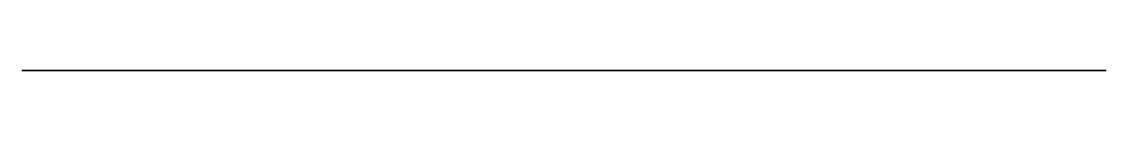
# Model space of a CAD drawing. Header units: millimetres. Extents: x 114.4 to 174.7, y 0 to 0.
import ezdxf

# ---------------------------------------------------------------- set-up
doc = ezdxf.new("R2010")
doc.units = ezdxf.units.MM
doc.layers.get('0').update_dxf_attribs({"color": 173, "true_color": 0x5858e1})

msp = doc.modelspace()

# ---------------------------------------------------------------- linework, layer by layer
at = {"color": 133, "true_color": 0x57e1c6}
msp.add_polyline3d([(150.066, 0, -48.277), (136.393, 0, -40.708), (135.622, 0, -40.293), (134.851, 0, -39.915), (134.069, 0, -39.581), (133.671, 0, -39.432), (133.267, 0, -39.297), (132.937, 0, -39.202), (132.603, 0, -39.12), (132.266, 0, -39.053), (131.925, 0, -39), (131.533, 0, -38.958), (131.14, 0, -38.934), (130.746, 0, -38.93), (130.353, 0, -38.946), (129.961, 0, -38.98), (129.571, 0, -39.034), (129.184, 0, -39.107), (128.8, 0, -39.199), (128.421, 0, -39.309), (128.049, 0, -39.438), (127.684, 0, -39.584), (127.327, 0, -39.749), (126.978, 0, -39.93), (126.638, 0, -40.129), (126.308, 0, -40.344), (125.988, 0, -40.575), (125.864, 0, -40.357), (125.725, 0, -40.149), (125.573, 0, -39.951), (125.409, 0, -39.763), (125.232, 0, -39.588), (125.043, 0, -39.424), (124.844, 0, -39.273), (124.635, 0, -39.136), (124.416, 0, -39.012), (124.189, 0, -38.903), (123.953, 0, -38.809), (123.71, 0, -38.731), (123.46, 0, -38.669), (123.203, 0, -38.624), (122.942, 0, -38.596), (122.809, 0, -38.589), (122.675, 0, -38.587), (114.407, 0, -38.587), (114.407, 0, -57.703), (174.723, 0, -57.703), (174.723, 0, -51.318), (174.543, 0, -51.335), (174.363, 0, -51.34), (174.183, 0, -51.336), (174.004, 0, -51.321), (173.826, 0, -51.295), (173.649, 0, -51.259), (173.475, 0, -51.213), (173.303, 0, -51.157), (173.135, 0, -51.091), (172.971, 0, -51.015), (172.813, 0, -50.931), (172.659, 0, -50.837), (172.511, 0, -50.734), (172.37, 0, -50.623), (172.235, 0, -50.504), (172.106, 0, -50.376), (171.985, 0, -50.241), (171.873, 0, -50.099), (171.768, 0, -49.949), (171.672, 0, -49.794), (171.585, 0, -49.634), (171.508, 0, -49.469), (171.44, 0, -49.3), (171.382, 0, -49.128), (171.343, 0, -49.023), (171.298, 0, -48.921), (171.249, 0, -48.823), (171.194, 0, -48.728), (171.135, 0, -48.638), (171.072, 0, -48.554), (171.004, 0, -48.475), (170.968, 0, -48.437), (170.932, 0, -48.402), (170.895, 0, -48.368), (170.856, 0, -48.335), (170.817, 0, -48.305), (170.777, 0, -48.276), (170.737, 0, -48.249), (170.695, 0, -48.225), (170.653, 0, -48.202), (170.61, 0, -48.181), (170.566, 0, -48.163), (170.521, 0, -48.147), (170.476, 0, -48.133), (170.431, 0, -48.121), (170.384, 0, -48.112), (170.338, 0, -48.106), (170.29, 0, -48.102), (170.242, 0, -48.1), (167.431, 0, -48.1), (167.351, 0, -47.926), (167.263, 0, -47.757), (167.167, 0, -47.593), (167.064, 0, -47.435), (166.953, 0, -47.283), (166.835, 0, -47.137), (166.71, 0, -46.997), (166.579, 0, -46.863), (166.441, 0, -46.736), (166.297, 0, -46.616), (166.147, 0, -46.502), (165.992, 0, -46.395), (165.83, 0, -46.296), (165.664, 0, -46.204), (165.493, 0, -46.119), (165.317, 0, -46.042), (165.137, 0, -45.974), (164.955, 0, -45.914), (164.771, 0, -45.864), (164.585, 0, -45.823), (164.398, 0, -45.791), (164.21, 0, -45.768), (164.022, 0, -45.754), (163.832, 0, -45.75), (163.643, 0, -45.754), (163.455, 0, -45.768), (163.267, 0, -45.791), (163.08, 0, -45.823), (162.894, 0, -45.864), (162.71, 0, -45.914), (162.528, 0, -45.974), (162.348, 0, -46.042), (162.172, 0, -46.119), (162.001, 0, -46.205), (161.835, 0, -46.298), (161.673, 0, -46.399), (161.518, 0, -46.508), (161.368, 0, -46.624), (161.224, 0, -46.747), (161.086, 0, -46.876), (160.954, 0, -47.012), (160.83, 0, -47.154), (160.712, 0, -47.303), (160.601, 0, -47.457), (160.498, 0, -47.616), (160.402, 0, -47.781), (160.314, 0, -47.951), (160.234, 0, -48.126), (158.033, 0, -48.126), (157.993, 0, -48.232), (157.949, 0, -48.337), (157.9, 0, -48.438), (157.847, 0, -48.538), (157.789, 0, -48.635), (157.727, 0, -48.73), (157.662, 0, -48.822), (157.592, 0, -48.911), (157.518, 0, -48.997), (157.44, 0, -49.08), (157.358, 0, -49.159), (157.274, 0, -49.235), (157.185, 0, -49.307), (157.094, 0, -49.375), (157, 0, -49.439), (156.904, 0, -49.498), (156.802, 0, -49.554), (156.697, 0, -49.603), (156.59, 0, -49.645), (156.48, 0, -49.682), (156.368, 0, -49.713), (156.253, 0, -49.739), (156.137, 0, -49.76), (156.02, 0, -49.776), (155.781, 0, -49.797), (155.539, 0, -49.804), (155.294, 0, -49.799), (155.05, 0, -49.786), (154.471, 0, -49.733), (153.907, 0, -49.653), (153.404, 0, -49.555), (152.905, 0, -49.436), (152.413, 0, -49.295), (151.926, 0, -49.133), (151.448, 0, -48.947), (150.978, 0, -48.739)], close=True, dxfattribs=at)

doc.saveas('drawing.dxf')
